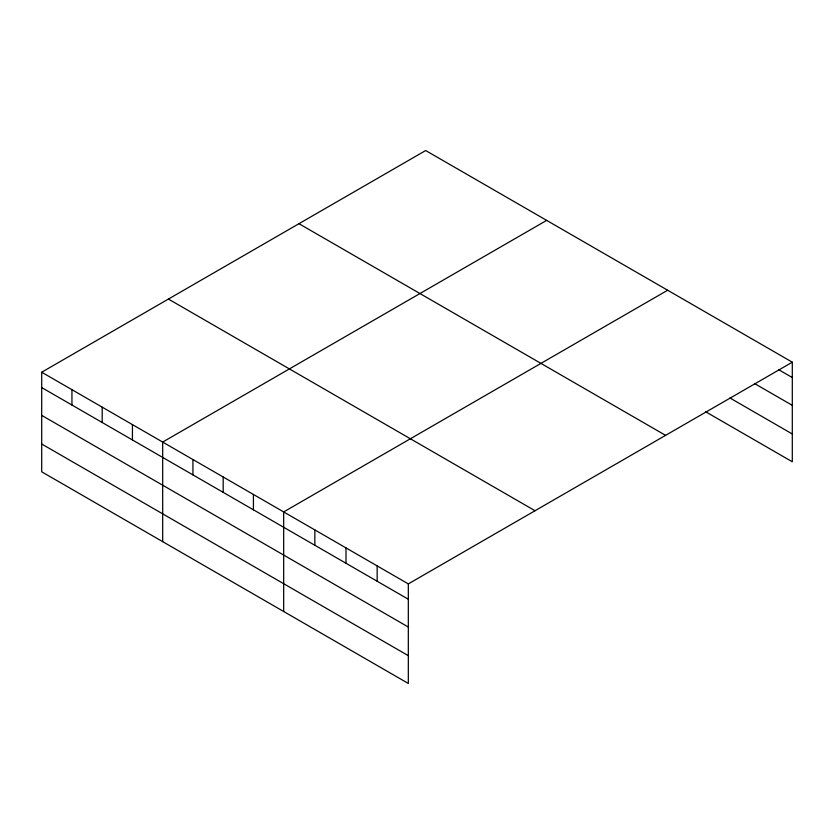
<?xml version="1.0" encoding="UTF-8"?>
<svg xmlns="http://www.w3.org/2000/svg" width="834" height="834" viewBox="0 0 834 834"><rect width="100%" height="100%" fill="white"/><g stroke="black" fill="none" stroke-linecap="round" stroke-linejoin="round"><path stroke-width="1.25" d="M792.3 362.196L425.674 150.537L41.7 372.225L41.7 471.804L408.326 683.463L408.326 583.894L792.3 362.196L792.3 461.775L705.491 411.662M546.666 220.385L162.682 442.072L162.682 541.652M667.648 290.232L283.675 511.92L283.675 611.499M778.946 369.837L792.3 377.552M754.457 383.494L792.3 405.345M729.979 397.995L792.3 433.982M298.968 223.689L665.584 435.358M168.416 299.062L535.032 510.731M41.7 372.225L408.326 583.894M41.7 387.57L408.326 599.239M41.7 415.363L408.326 627.032M41.7 444.001L408.326 655.67M377.156 565.9L377.156 581.246M345.995 547.907L345.995 563.252M314.835 529.913L314.835 545.259M253.421 494.458L253.421 509.803M223.178 476.996L223.178 492.341M192.935 459.534L192.935 474.88M132.439 424.61L132.439 439.956M102.196 407.148L102.196 422.494M71.943 389.687L71.943 405.032"/></g></svg>
